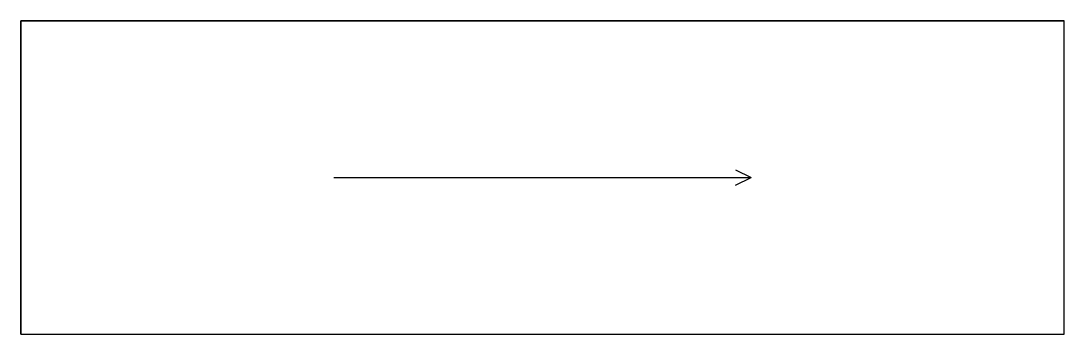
# Model space of a CAD drawing. Header units: millimetres. Extents: x 0 to 1000, y 0 to 300.
import ezdxf

# ---------------------------------------------------------------- set-up
doc = ezdxf.new("R2010")
doc.units = ezdxf.units.MM
for name, color, linetype in [('EDGE_BANDING', 7, 'Continuous'), ('GRAIN_DIRECTION', 3, 'Continuous'), ('OUTSIDE_THROUGH', 7, 'Continuous')]:
    doc.layers.add(name, color=color, linetype=linetype)

msp = doc.modelspace()

# ---------------------------------------------------------------- linework, layer by layer
at = {"layer": 'EDGE_BANDING'}
for p, q in [((0, 300), (1000, 300)), ((0, 0), (0, 300)), ((1000, 0), (1000, 300)), ((0, 0), (1000, 0))]:
    msp.add_line(p, q, dxfattribs=at)
at = {"layer": 'GRAIN_DIRECTION'}
for p in [(300, 150), (685, 157.5), (685, 142.5)]:
    msp.add_line(p, (700, 150), dxfattribs=at)
at = {"layer": 'OUTSIDE_THROUGH'}
msp.add_lwpolyline([(0, 0), (1000, 0), (1000, 300), (0, 300)], close=True, dxfattribs=at)

doc.saveas('drawing.dxf')
